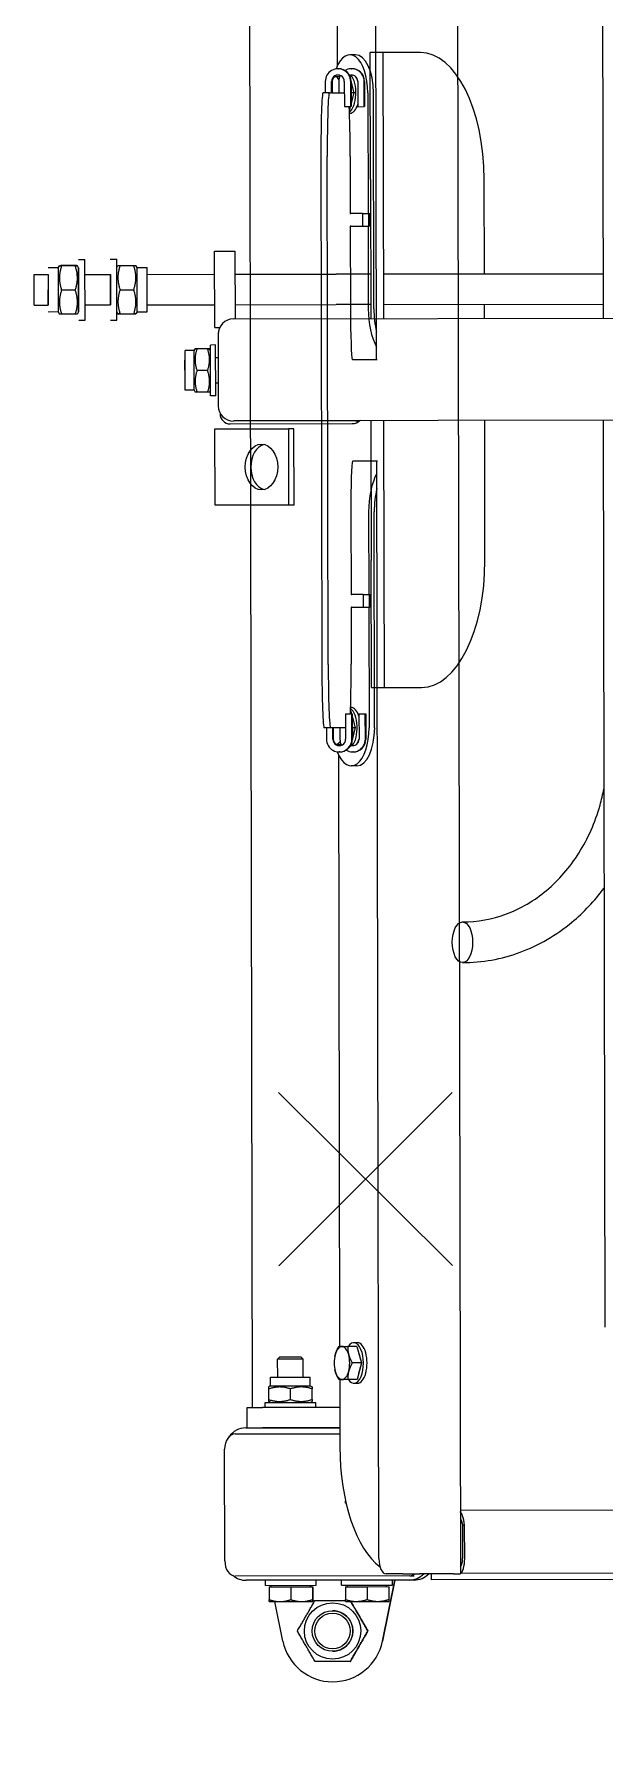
# Model space of a CAD drawing. Extents: x -3873 to 164127, y 7129 to 96529.
# Drawn here: x 85414 to 85638, y 47574 to 48243 of the extents above; entities that cross this region are included whole.
import ezdxf

# ---------------------------------------------------------------- set-up
doc = ezdxf.new("R2010")
doc.units = 0
doc.layers.get('0').update_dxf_attribs({"linetype": 'CONTINUOUS'})
doc.layers.add('LAYOUT Kromeka', color=1, linetype='CONTINUOUS', lineweight=5)

# ---------------------------------------------------------------- blocks, each defined once
blk = doc.blocks.new('drop-GS-double')
for p, q in [((-324.46, 480.83), (-312.46, 480.83)), ((-324.46, 480.83), (-324.46, 475.33)), ((-312.46, 480.83), (-312.46, 475.34)), ((-328.04, 464.64), (-328.04, 470.02)), ((-327.19, 471.33), (-328, 470.87)), ((-327.19, 471.33), (-327.2, 475.33)), ((-309.79, 471.34), (-327.19, 471.33)), ((-312.46, 475.34), (-324.46, 475.33)), ((-324.46, 475.33), (-318.41, 475.33)), ((-318.58, 464.65), (-318.58, 470.02)), ((-309.79, 471.34), (-309.8, 475.34)), ((-309.79, 471.34), (-308.99, 470.88)), ((-309.04, 464.65), (-309.04, 470.03)), ((-308.95, 464.65), (-308.95, 470.03)), ((-330.49, 463.33), (-330.49, 460.83)), ((-327.19, 463.33), (-327.99, 463.79)), ((-309.79, 463.34), (-327.19, 463.33)), ((-327.19, 463.33), (-309.79, 463.34)), ((-309.79, 463.34), (-308.99, 463.8)), ((-306.49, 463.34), (-306.49, 460.84)), ((-330.49, 460.83), (-306.49, 460.84)), ((-324.46, 460.83), (-324.46, 450.83)), ((-312.46, 460.84), (-312.46, 450.84)), ((-330.49, 450.83), (-330.49, 448.33)), ((-312.46, 450.84), (-324.46, 450.83)), ((-324.46, 450.83), (-312.46, 450.84)), ((-306.49, 450.84), (-306.49, 448.34)), ((-330.49, 448.33), (-306.49, 448.34)), ((-328, 447.02), (-327.99, 441.64)), ((-327.19, 448.33), (-327.99, 447.87)), ((-327.98, 447.02), (-327.98, 441.64)), ((-318.47, 447.02), (-318.47, 441.65)), ((-309.79, 448.34), (-308.99, 447.88)), ((-308.98, 447.03), (-308.98, 441.65)), ((-327.19, 440.33), (-327.99, 440.79)), ((-327.19, 440.33), (-309.79, 440.34)), ((-327.19, 440.33), (-327.18, 436.33)), ((-327.18, 436.33), (-309.78, 436.34)), ((-324.48, 436.33), (-324.46, 436.33)), ((-324.46, 436.33), (-324.46, 409.83)), ((-312.46, 436.34), (-312.46, 409.83)), ((-309.79, 440.34), (-308.99, 440.8)), ((-309.79, 440.34), (-309.78, 436.34)), ((-358.84, 412.66), (-358.84, 416.84)), ((-358.11, 418), (-358.81, 417.6)), ((-358.11, 421.5), (-342.51, 421.5)), ((-358.11, 418), (-358.11, 421.5)), ((-358.11, 418), (-342.51, 418)), ((-354.39, 421.56), (-354.45, 421.5)), ((-354.39, 421.56), (-346.23, 421.56)), ((-350.37, 412.66), (-350.37, 416.84)), ((-346.23, 421.56), (-346.17, 421.5)), ((-342.51, 418), (-342.51, 421.5)), ((-342.51, 418), (-341.81, 417.6)), ((-341.84, 412.66), (-341.84, 416.84)), ((-341.78, 412.66), (-341.78, 416.84)), ((-403.38, 407.48), (-403.38, 409.83)), ((-403.38, 409.83), (-373.38, 409.83)), ((-373.38, 409.83), (-373.38, 407.48)), ((-360.31, 411.5), (-340.31, 411.5)), ((-360.31, 409.5), (-360.31, 411.5)), ((-360.31, 409.5), (-340.31, 409.5)), ((-358.11, 411.5), (-358.81, 411.9)), ((-355.31, 408.5), (-355.31, 409.5)), ((-345.31, 408.5), (-345.31, 409.5)), ((-342.51, 411.5), (-341.81, 411.9)), ((-340.31, 409.5), (-340.31, 411.5)), ((-333.38, 409.83), (-303.38, 409.83)), ((-333.38, 409.83), (-333.38, 407.87)), ((-303.38, 409.83), (-303.38, 401.83)), ((-403.38, 380.95), (-403.38, 407.48)), ((-373.38, 407.48), (-373.38, 380.95)), ((-371.38, 403.83), (-371.38, 355.83)), ((-370.31, 354.5), (-370.31, 402.5)), ((-370.06, 402.45), (-370.06, 108.5)), ((-367.06, 407.83), (-367.38, 407.83)), ((-336.31, 408.5), (-364.31, 408.5)), ((-336.06, 408.5), (-336.31, 408.5)), ((-330.06, 402.5), (-330.06, 108.5)), ((-303.38, 401.83), (-330.06, 401.83)), ((-324.46, 401.83), (-324.46, 362.08)), ((-312.46, 401.83), (-312.46, 362.08)), ((-373.38, 380.95), (-403.38, 380.95)), ((-403.38, 378.8), (-403.38, 380.95)), ((-403.38, 378.8), (-373.38, 378.8)), ((-373.38, 378.8), (-373.38, 380.95)), ((-475.31, 348.5), (-425.31, 348.5)), ((-475.31, 348.5), (-475.31, 343.5)), ((-370.06, 348.5), (-425.31, 348.5)), ((-275.31, 348.5), (-330.06, 348.5)), ((-324.49, 348.5), (-324.47, 354.59)), ((-312.49, 348.5), (-312.47, 354.55)), ((-275.31, 348.5), (-225.31, 348.5)), ((-225.31, 343.5), (-225.31, 348.5)), ((-475.31, 343.5), (-475.31, 342.83)), ((-425.31, 343.5), (-475.31, 343.5)), ((-475.31, 342.83), (-475.31, 328.77)), ((-370.06, 343.5), (-425.31, 343.5)), ((-275.31, 343.5), (-330.06, 343.5)), ((-324.76, 257.16), (-324.5, 343.5)), ((-312.76, 257.16), (-312.5, 343.5)), ((-225.31, 343.5), (-275.31, 343.5)), ((-225.31, 342.83), (-225.31, 343.5)), ((-225.31, 328.77), (-225.31, 342.83)), ((-425.31, 303.77), (-370.06, 303.77)), ((-330.06, 303.77), (-324.62, 303.77)), ((-312.62, 303.77), (-275.31, 303.77)), ((-370.06, 257.16), (-727.31, 257.16)), ((330.19, 257.15), (-330.06, 257.16))]:
    blk.add_line(p, q)
for centre, radius, start, end in [((-367.38, 403.83), 4, 90, 180), ((-364.31, 402.5), 6, 90, 180), ((-336.31, 402.5), 6, 77.06945, 90), ((-336.06, 402.5), 6, 0, 90), ((-367.38, 355.83), 4, 180, 227.33399), ((-364.31, 354.5), 6, 180, 196.55948)]:
    blk.add_arc(centre, radius, start, end)
for centre, major_axis, ratio in [((-388.38, 391.56), (9, 0), 0.707107), ((-575.66, 312.89), (-8, 0.02), 0.499996)]:
    blk.add_ellipse(centre, major_axis=major_axis, ratio=ratio)
for centre, major_axis, ratio, start_param, end_param in [((-388.38, 389.41), (9, 0), 0.707107, 0.170153, 2.971439), ((-425.31, 328.77), (-50, 0), 0.5, 0, 1.570796), ((-275.31, 328.77), (50, 0), 0.5, 4.712389, 6.283185)]:
    blk.add_ellipse(centre, major_axis=major_axis, ratio=ratio, start_param=start_param, end_param=end_param)
for points, weights in [([(-328.04, 470.02), (-328.01, 470.86), (-328, 470.87)], [1, 1.07620854419, 1.07733341681]), ([(-318.58, 470.02), (-323.31, 471.61), (-328.04, 470.02)], [1, 1.15470053838, 1]), ([(-309.04, 470.03), (-313.81, 471.61), (-318.58, 470.02)], [1, 1.15470053838, 1]), ([(-308.95, 470.03), (-309, 471.61), (-309.04, 470.03)], [1, 1.15470053838, 1]), ([(-328.04, 464.64), (-323.31, 463.06), (-318.58, 464.65)], [1, 1.15470053838, 1]), ([(-327.99, 463.79), (-328.01, 463.81), (-328.04, 464.64)], [1.07733339198, 1.07620770336, 1]), ([(-318.58, 464.65), (-313.81, 463.06), (-309.04, 464.65)], [1, 1.15470053838, 1]), ([(-309.04, 464.65), (-308.99, 463.06), (-308.95, 464.65)], [1, 1.15470053838, 1]), ([(-327.98, 447.02), (-327.99, 448.6), (-328, 447.02)], [1, 1.15470053838, 1]), ([(-318.47, 447.02), (-323.22, 448.61), (-327.98, 447.02)], [1, 1.15470053838, 1]), ([(-308.98, 447.03), (-313.72, 448.61), (-318.47, 447.02)], [1, 1.15470053838, 1]), ([(-308.99, 447.88), (-308.98, 447.87), (-308.98, 447.03)], [1.07734957596, 1.07711870557, 1]), ([(-327.99, 441.64), (-327.99, 440.06), (-327.98, 441.64)], [1, 1.15470053838, 1]), ([(-327.98, 441.64), (-323.22, 440.06), (-318.47, 441.65)], [1, 1.15470053838, 1]), ([(-318.47, 441.65), (-313.72, 440.06), (-308.98, 441.65)], [1, 1.15470053838, 1]), ([(-308.98, 441.65), (-308.98, 440.8), (-308.99, 440.8)], [1, 1.07711786475, 1.07734957091]), ([(-358.84, 416.84), (-358.82, 417.59), (-358.81, 417.6)], [1, 1.076533138, 1.07734163698]), ([(-350.37, 416.84), (-354.6, 418.25), (-358.84, 416.84)], [1, 1.15470053838, 1]), ([(-341.84, 416.84), (-346.1, 418.25), (-350.37, 416.84)], [1, 1.15470053838, 1]), ([(-341.78, 416.84), (-341.81, 418.25), (-341.84, 416.84)], [1, 1.15470053838, 1]), ([(-358.84, 412.66), (-354.6, 411.25), (-350.37, 412.66)], [1, 1.15470053838, 1]), ([(-358.81, 411.9), (-358.82, 411.91), (-358.84, 412.66)], [1.07734163698, 1.076533138, 1]), ([(-350.37, 412.66), (-346.1, 411.25), (-341.84, 412.66)], [1, 1.15470053838, 1]), ([(-341.84, 412.66), (-341.81, 411.25), (-341.78, 412.66)], [1, 1.15470053838, 1])]:
    blk.add_rational_spline(points, weights, degree=2)
for points, knots in [([(-324.47, 354.59), (-324.47, 355.04), (-324.47, 355.51), (-324.47, 356.46), (-324.46, 356.95), (-324.46, 357.95), (-324.46, 358.45), (-324.46, 359.47), (-324.46, 359.99), (-324.46, 361.03), (-324.46, 361.55), (-324.46, 362.08)], [5.2359878, 5.2359878, 5.2359878, 5.2359878, 5.3407075, 5.3407075, 5.4454273, 5.4454273, 5.550147, 5.550147, 5.6548668, 5.6548668, 5.7595865, 5.7595865, 5.7595865, 5.7595865]), ([(-312.47, 354.55), (-312.47, 355.01), (-312.47, 355.48), (-312.47, 356.44), (-312.46, 356.93), (-312.46, 357.93), (-312.46, 358.44), (-312.46, 359.46), (-312.46, 359.98), (-312.46, 361.03), (-312.46, 361.55), (-312.46, 362.08)], [5.2359878, 5.2359878, 5.2359878, 5.2359878, 5.3407075, 5.3407075, 5.4454273, 5.4454273, 5.550147, 5.550147, 5.6548668, 5.6548668, 5.7595865, 5.7595865, 5.7595865, 5.7595865]), ([(-583.66, 312.9), (-583.68, 305.23), (-582.31, 297.55), (-576.93, 282.93), (-572.91, 276), (-563.92, 265.14), (-559.43, 260.88), (-554.45, 257.16)], [4.712389, 4.712389, 4.712389, 4.712389, 5.0229078, 5.0229078, 5.3361083, 5.3361083, 5.5733079, 5.5733079, 5.5733079, 5.5733079]), ([(-567.66, 312.87), (-567.67, 307.03), (-566.62, 301.19), (-562.46, 290), (-559.33, 284.65), (-551.24, 274.96), (-546.27, 270.62), (-534.92, 263.45), (-528.55, 260.61), (-519.67, 258.09), (-517.5, 257.58), (-515.31, 257.16)], [4.712389, 4.712389, 4.712389, 4.712389, 5.026548, 5.026548, 5.340708, 5.340708, 5.654867, 5.654867, 5.969026, 5.969026, 6.068114, 6.068114, 6.068114, 6.068114])]:
    blk.add_open_spline(points, degree=3, knots=knots)
blk = doc.blocks.new('g-cl-drop-gs-double')
for p, q in [((1930.66, 1834.19), (1998.87, 1765.99)), ((1930.66, 1765.99), (1998.87, 1834.19))]:
    blk.add_line(p, q)
blk.add_blockref('drop-GS-double', (2633.59, 1448.89))
blk = doc.blocks.new('SD-30-2')
for p, q in [((-831.82, 1383.48), (-787.83, 1383.48)), ((-839.5, 1311.03), (-839.5, 1375.15)), ((-837.82, 1310.76), (-837.82, 1379.25)), ((-781.83, 1379.25), (-781.83, 1338.18)), ((-779.51, 1375.15), (-779.51, 1338.18)), ((-779.5, 1374.59), (-771.5, 1374.59)), ((-779.5, 1374.59), (-779.5, 1368.59)), ((-771.5, 1374.59), (-771.5, 1368.59)), ((-841.5, 1367.56), (-841.5, 1347.56)), ((-841.5, 1367.56), (-839.5, 1367.56)), ((-779.5, 1338.18), (-779.5, 1368.59)), ((763.5, 1372.55), (-771.5, 1372.55)), ((-771.5, 1338.18), (-771.5, 1368.59)), ((-771.5, 1367.56), (-769.5, 1367.56)), ((-769.5, 1367.56), (-769.5, 1347.56)), ((-863.51, 1360.71), (-847.9, 1363.89)), ((-847.9, 1366.06), (-847.9, 1361.81)), ((-847.9, 1361.81), (-847.9, 1353.31)), ((-842.1, 1366.06), (-847.14, 1366.06)), ((-842.1, 1366.06), (-842.1, 1357.56)), ((-842.1, 1365.26), (-841.5, 1365.26)), ((-779.51, 1362.56), (-779.5, 1362.56)), ((-769.5, 1365.36), (-769.1, 1366.06)), ((-769.1, 1366.06), (-768.34, 1366.06)), ((-768.34, 1366.06), (-764.16, 1366.06)), ((-764.16, 1366.06), (-763.4, 1366.06)), ((-763, 1365.36), (-763.4, 1366.06)), ((-763, 1365.36), (-763, 1349.76)), ((-763, 1365.36), (-759.5, 1365.36)), ((-759.5, 1365.36), (-759.5, 1349.76)), ((-759.5, 1362.56), (-752.42, 1362.56)), ((-752.42, 1352.56), (-752.42, 1362.56)), ((-751.5, 1361.64), (-752.42, 1362.56)), ((-751.5, 1361.64), (-751.5, 1353.48)), ((-847.9, 1353.31), (-847.9, 1349.06)), ((-842.1, 1357.56), (-847.14, 1357.56)), ((-842.1, 1357.56), (-842.1, 1349.06)), ((-768.34, 1357.56), (-764.16, 1357.56)), ((-751.5, 1353.48), (-752.42, 1352.56)), ((-847.9, 1349.06), (-847.9, 1348.89)), ((-842.1, 1349.06), (-847.14, 1349.06)), ((-842.1, 1348.89), (-847.14, 1348.89)), ((-842.1, 1349.86), (-841.5, 1349.86)), ((-842.1, 1349.69), (-841.5, 1349.69)), ((-842.1, 1349.06), (-842.1, 1348.89)), ((-841.5, 1347.56), (-839.5, 1347.56)), ((-779.51, 1352.56), (-779.5, 1352.56)), ((-779.51, 1352.39), (-779.5, 1352.39)), ((-771.5, 1347.56), (-769.5, 1347.56)), ((-769.5, 1349.76), (-769.1, 1349.06)), ((-768.34, 1349.06), (-769.1, 1349.06)), ((-768.34, 1349.06), (-764.16, 1349.06)), ((-763.4, 1349.06), (-764.16, 1349.06)), ((-763, 1349.76), (-763.4, 1349.06)), ((-763, 1349.76), (-759.5, 1349.76)), ((-759.5, 1352.56), (-752.42, 1352.56)), ((-879.51, 1341.1), (-879.51, 1341.11)), ((-867.51, 1341.15), (-867.51, 1341.18)), ((-851.51, 1341.15), (-851.51, 1341.18)), ((-779.51, 1341.1), (-779.51, 1341.11)), ((-756.59, 1340.05), (-756.6, 1340.05)), ((-751.41, 1340.05), (-751.4, 1340.05)), ((-503.94, 1342.88), (-508.44, 1342.88)), ((-508.44, 1340.38), (-503.94, 1340.38)), ((-503.94, 1340.21), (-508.44, 1340.21)), ((-503.94, 1341.28), (-503.94, 1343.78)), ((-503.94, 1340.38), (-503.94, 1341.28)), ((-503.94, 1335.39), (-503.94, 1340.21)), ((-278.94, 1344.66), (-478.94, 1344.66)), ((-478.94, 1342.16), (-278.94, 1342.16)), ((-253.94, 1341.28), (-253.94, 1343.78)), ((-249.44, 1342.88), (-253.94, 1342.88)), ((-253.94, 1341.28), (-253.94, 1340.38)), ((-253.94, 1340.38), (-249.44, 1340.38)), ((-253.94, 1340.21), (-253.94, 1335.39)), ((-249.44, 1340.21), (-253.94, 1340.21)), ((-871.51, 1334.22), (-871.51, 1334.2)), ((-847.9, 1336.06), (-847.9, 1331.81)), ((-842.1, 1336.06), (-847.14, 1336.06)), ((-842.1, 1336.06), (-842.1, 1327.56)), ((-842.1, 1335.26), (-841.5, 1335.26)), ((-841.5, 1337.56), (-841.5, 1317.56)), ((-841.5, 1337.56), (-839.5, 1337.56)), ((-809.15, 1335.78), (-809.15, 1335.97)), ((-809.15, 1335.97), (-808.27, 1335.97)), ((-760.5, 1338.18), (-787.06, 1338.18)), ((-760.5, 1331.35), (-760.5, 1334.99)), ((-754, 1329.59), (-754, 1333.23)), ((-514.5, 1338.18), (-747.5, 1338.18)), ((-747.5, 1331.35), (-747.5, 1334.99)), ((-518.94, 1330.97), (-518.94, 1333.18)), ((-513.44, 1337.71), (-513.44, 1337.89)), ((-510.47, 1333.07), (-510.47, 1333.14)), ((-503.94, 1337.6), (-508.44, 1337.6)), ((-498.48, 1335.39), (-508.44, 1335.39)), ((-508.44, 1332.89), (-498.48, 1332.89)), ((-498.48, 1332.71), (-508.44, 1332.71)), ((-503.94, 1331.6), (-508.04, 1332.71)), ((-503.94, 1331.6), (-503.94, 1332.71)), ((-499.85, 1332.71), (-503.94, 1331.6)), ((-498.48, 1335.39), (-498.48, 1332.89)), ((-497.44, 1333.36), (-498.48, 1333.08)), ((-498.48, 1332.89), (-498.48, 1332.71)), ((-497.47, 1333.07), (-497.47, 1333.36)), ((-497.44, 1333.36), (-497.44, 1333.43)), ((-495.94, 1333.38), (-495.94, 1333.18)), ((-456.44, 1333.14), (-478.94, 1333.14)), ((-456.44, 1332.98), (-456.44, 1333.14)), ((-456.44, 1332.98), (-456.44, 1328.34)), ((-418.94, 1333.14), (-451.44, 1333.14)), ((-451.44, 1333.14), (-451.44, 1332.98)), ((-451.44, 1328.34), (-451.44, 1332.98)), ((-306.44, 1333.14), (-338.94, 1333.14)), ((-306.44, 1332.98), (-306.44, 1333.14)), ((-306.44, 1332.98), (-306.44, 1328.34)), ((-278.94, 1333.14), (-301.44, 1333.14)), ((-301.44, 1333.14), (-301.44, 1332.98)), ((-301.44, 1328.34), (-301.44, 1332.98)), ((-261.94, 1333.38), (-261.94, 1333.18)), ((-260.44, 1333.36), (-260.44, 1333.43)), ((-259.33, 1333.06), (-260.44, 1333.36)), ((-260.44, 1333.07), (-260.44, 1333.36)), ((-249.44, 1335.39), (-259.33, 1335.39)), ((-259.33, 1335.39), (-259.33, 1332.89)), ((-259.33, 1332.89), (-249.44, 1332.89)), ((-259.33, 1332.71), (-259.33, 1332.89)), ((-249.44, 1332.71), (-259.33, 1332.71)), ((-253.94, 1331.6), (-258.04, 1332.71)), ((-249.44, 1337.6), (-253.94, 1337.6)), ((-253.94, 1331.6), (-253.94, 1332.71)), ((-249.85, 1332.71), (-253.94, 1331.6)), ((-247.44, 1333.07), (-247.44, 1333.13)), ((-244.44, 1337.89), (-244.44, 1337.71)), ((-10.5, 1338.18), (-243.39, 1338.18)), ((-238.94, 1330.97), (-238.94, 1333.18)), ((-859.51, 1327.29), (-859.51, 1327.28)), ((-847.9, 1331.81), (-847.9, 1323.31)), ((-842.1, 1327.56), (-847.14, 1327.56)), ((-842.1, 1327.56), (-842.1, 1319.06)), ((-762, 1332.58), (-762, 1331.16)), ((-754, 1329.59), (-760.5, 1331.35)), ((-747.5, 1331.35), (-754, 1329.59)), ((-746, 1332.58), (-746, 1331.16)), ((-513.44, 1332.42), (-513.44, 1332.6)), ((-498.47, 1330.1), (-508.44, 1330.1)), ((-508.44, 1327.6), (-498.47, 1327.6)), ((-498.47, 1327.43), (-508.44, 1327.43)), ((-503.97, 1331.31), (-503.97, 1331.61)), ((-456.44, 1326.14), (-503.94, 1326.14)), ((-498.47, 1330.1), (-498.47, 1327.6)), ((-498.47, 1327.6), (-498.47, 1327.43)), ((-451.44, 1328.34), (-456.44, 1328.34)), ((-456.44, 1328.34), (-456.44, 1325.84)), ((-451.44, 1328.34), (-451.44, 1325.84)), ((-418.94, 1326.14), (-451.44, 1326.14)), ((-398.94, 1322.63), (-398.94, 1332.21)), ((-358.94, 1332.21), (-358.94, 1322.63)), ((-306.44, 1326.14), (-338.94, 1326.14)), ((-301.44, 1328.34), (-306.44, 1328.34)), ((-306.44, 1328.34), (-306.44, 1325.84)), ((-301.44, 1328.34), (-301.44, 1325.84)), ((-253.94, 1326.14), (-301.44, 1326.14)), ((-249.44, 1330.1), (-259.39, 1330.1)), ((-259.39, 1330.1), (-259.39, 1327.6)), ((-259.39, 1327.6), (-249.44, 1327.6)), ((-259.39, 1327.43), (-259.39, 1327.6)), ((-249.44, 1327.43), (-259.39, 1327.43)), ((-253.94, 1331.31), (-253.94, 1331.6)), ((-244.44, 1332.6), (-244.44, 1332.42)), ((-839.5, 1316.61), (-863.51, 1321.51)), ((-863.51, 1321.5), (-839.5, 1316.6)), ((-847.9, 1323.31), (-847.9, 1319.06)), ((-842.1, 1319.86), (-841.5, 1319.86)), ((-837.06, 1313.53), (-837.06, 1320.09)), ((-831.06, 1322.9), (-398.94, 1322.9)), ((-503.94, 1323.94), (-418.94, 1323.94)), ((-456.44, 1325.49), (-456.44, 1325.84)), ((-456.44, 1325.84), (-451.44, 1325.84)), ((-456.44, 1325.49), (-456.44, 1325.49)), ((-451.44, 1325.49), (-456.44, 1325.49)), ((-451.44, 1325.84), (-451.44, 1325.49)), ((-451.44, 1325.49), (-451.44, 1325.49)), ((-358.94, 1322.9), (351.1, 1322.9)), ((-338.94, 1323.94), (-253.94, 1323.94)), ((-306.44, 1325.49), (-306.44, 1325.84)), ((-306.44, 1325.84), (-301.44, 1325.84)), ((-306.44, 1325.49), (-306.44, 1325.49)), ((-301.44, 1325.49), (-306.44, 1325.49)), ((-301.44, 1325.84), (-301.44, 1325.49)), ((-301.44, 1325.49), (-301.44, 1325.49)), ((-842.1, 1319.06), (-847.14, 1319.06)), ((-841.5, 1317.56), (-839.5, 1317.56)), ((-837.06, 1313.53), (-837.06, 1306.78)), ((-839.5, 1309.07), (-839.5, 1311.03)), ((-837.82, 1310.76), (-837.82, 1308.99)), ((-837.06, 1293.52), (-837.06, 1306.78)), ((-839.5, 522.36), (-839.5, 1302.36)), ((-837.06, 1293.52), (-837.06, 1290.86)), ((828.94, 1290.86), (-837.06, 1290.86)), ((-837, 342.48), (-837, 1290.86)), ((-817.9, 1289.99), (-831.1, 1289.99)), ((-831.1, 1289.17), (-817.9, 1289.17)), ((-817.9, 1289.99), (-817.9, 1289.17)), ((-812, 1290.86), (-812, 342.48))]:
    blk.add_line(p, q)
for centre, major_axis, ratio, start_param, end_param in [((-831.5, 1375.15), (8, 0), 0.99842, 2.447063, 3.141593), ((-831.82, 1379.25), (-6, 0), 0.705989, 4.712389, 6.283185), ((-787.83, 1379.25), (6, 0), 0.705989, 0, 1.570796), ((-787.51, 1375.15), (8, 0), 0.99842, 0, 0.962218), ((-859.51, 1341.11), (-20, 0), 0.999999, 4.913747, 7.652624), ((-859.51, 1341.1), (-20, 0), 0.999999, 0, 1.369438), ((-859.51, 1341.15), (-8, 0.02), 0.999999, 0, 3.147228), ((-809.51, 1341.11), (30, 0), 0.999999, 6.262263, 6.304108), ((-809.51, 1341.1), (30, 0), 0.999999, 6.262263, 6.283185), ((-754, 1337.26), (-6.5, 0), 0.468077, 5.235988, 6.283185), ((-754, 1337.26), (-6.5, 0), 0.468077, 4.18879, 5.235988), ((-754, 1337.26), (6.5, 0), 0.468077, 0, 1.047198), ((-508.44, 1337.89), (-5, 0), 0.999379, 4.712389, 7.853982), ((-508.44, 1337.89), (-2.5, 0), 0.999379, 4.712389, 7.853982), ((-508.44, 1337.71), (-2.5, 0), 0.999379, 4.712389, 6.247908), ((-478.94, 1343.78), (-25, 0), 0.035248, 4.712389, 6.283185), ((-478.94, 1341.28), (-25, 0), 0.035248, 4.712389, 6.283185), ((-278.94, 1343.78), (25, 0), 0.035248, 0, 1.570796), ((-278.94, 1341.28), (25, 0), 0.035248, 0, 1.570796), ((-249.44, 1337.89), (5, 0), 0.999379, 4.712389, 7.853982), ((-249.44, 1337.89), (2.5, 0), 0.999379, 4.712389, 7.853982), ((-249.44, 1337.71), (2.5, 0), 0.999379, 0.035278, 1.570796), ((-787.06, 1314.78), (-50, 0), 0.468077, 4.712389, 5.949135), ((-754, 1332.58), (-8, 0), 0.468077, 5.660817, 10.047146), ((-754, 1337.26), (-6.5, 0), 0.468077, 0, 1.047198), ((-754, 1337.26), (6.5, 0), 0.468077, 4.18879, 5.235988), ((-754, 1337.26), (6.5, 0), 0.468077, 5.235988, 6.283185), ((-503.94, 1333.18), (-15, 0), 0.469163, 5.393179, 7.853982), ((-508.44, 1332.6), (-5, 0), 0.999379, 5.74635, 7.853982), ((-508.44, 1337.71), (-5, 0), 0.999379, 0, 1.570796), ((-508.44, 1332.6), (-2.5, 0), 0.999379, 5.989394, 7.853982), ((-508.44, 1332.42), (-2.5, 0), 0.999379, 5.926366, 6.247908), ((-503.94, 1334.59), (8, 0), 0.469163, 3.652796, 5.957005), ((-508.44, 1332.6), (5, 0), 0.999379, 1.570796, 2.058396), ((-503.97, 1337.26), (-6.5, 0), 0.468077, 6.18841, 6.283185), ((-503.97, 1337.26), (-6.5, 0), 0.468077, 0, 0.030586), ((-503.94, 1339.28), (-6.5, 0), 0.469163, 0.021256, 0.61061), ((-503.94, 1333.18), (8, 0), 0.469163, 5.319898, 6.283185), ((-478.94, 1334.02), (-25, 0), 0.035248, 0.674008, 1.570796), ((-418.94, 1332.44), (20, 0), 0.035248, 0.073267, 1.570796), ((-338.94, 1332.44), (-20, 0), 0.035248, 4.712389, 6.209918), ((-278.94, 1334.02), (-25, 0), 0.035248, 1.570796, 2.472684), ((-253.94, 1333.18), (-8, 0), 0.469163, 0, 0.963288), ((-253.94, 1334.59), (-8, 0), 0.469163, 0.326181, 2.630389), ((-253.94, 1333.18), (15, 0), 0.469163, 4.712389, 7.173191), ((-249.44, 1337.71), (5, 0), 0.999379, 4.712389, 6.283185), ((-249.44, 1332.6), (5, 0), 0.999379, 1.083197, 1.570796), ((-249.44, 1332.6), (5, 0), 0.999379, 4.712389, 6.82002), ((-249.44, 1332.6), (2.5, 0), 0.999379, 4.712389, 6.576977), ((-253.94, 1339.28), (6.5, 0), 0.469163, 5.672576, 6.26193), ((-249.44, 1332.42), (2.5, 0), 0.999379, 0.035278, 0.356819), ((-754, 1331.16), (-8, 0), 0.468077, 0, 3.141593), ((-754, 1332.58), (-5.7, 0), 0.468077, 0.79441, 1.299985), ((-754, 1332.58), (-5.7, 0), 0.468077, 1.841608, 2.347182), ((-503.94, 1330.97), (-15, 0), 0.469163, 0, 1.570796), ((-508.44, 1332.42), (-5, 0), 0.999379, 0, 1.570796), ((-503.94, 1333.18), (8, 0), 0.469163, 3.80384, 4.104429), ((-418.94, 1316.76), (-20, 0), 0.469163, 3.854284, 4.712389), ((-418.94, 1332.21), (20, 0), 0.292706, 0, 0.029354), ((-338.94, 1332.21), (-20, 0), 0.292706, 6.253831, 6.283185), ((-338.94, 1316.76), (-20, 0), 0.469163, 4.712389, 5.570494), ((-253.94, 1330.97), (15, 0), 0.469163, 4.712389, 6.283185), ((-249.44, 1332.42), (5, 0), 0.999379, 4.712389, 6.283185), ((-253.94, 1333.18), (8, 0), 0.469163, 5.320349, 5.620938), ((-831.06, 1320.09), (-6, 0), 0.468077, 4.712389, 6.283185), ((-418.94, 1314.55), (20, 0), 0.469163, 1.09551, 1.570796), ((-338.94, 1314.55), (20, 0), 0.469163, 1.570796, 2.046083), ((-831.5, 1311.03), (-8, 0), 0.99842, 0, 0.802551), ((-831.5, 1309.07), (-8, 0), 0.999999, 0, 0.802551), ((-831.82, 1310.76), (-6, 0), 0.705989, 0, 0.509085), ((-831.5, 1302.36), (-8, 0), 0.001579, 5.480637, 6.283189), ((-831.1, 1291.12), (-5.9, 0), 0.331116, 0.132887, 1.570796), ((-831.1, 1291.12), (-3.4, 0), 0.331116, 0.231996, 1.570796)]:
    blk.add_ellipse(centre, major_axis=major_axis, ratio=ratio, start_param=start_param, end_param=end_param)
for centre, major_axis in [((-859.51, 1341.15), (-11.1, 0)), ((-859.51, 1341.18), (-8, 0)), ((-859.51, 1341.18), (7, 0))]:
    blk.add_ellipse(centre, major_axis=major_axis, ratio=0.999999)
for points, weights in [([(-847.9, 1366.06), (-847.9, 1366.06), (-847.14, 1366.06)], [1, 1.0379548493, 1]), ([(-847.14, 1366.06), (-847.9, 1363.78), (-847.9, 1361.81)], [1, 1.0379548493, 1]), ([(-847.9, 1361.81), (-847.9, 1359.84), (-847.14, 1357.56)], [1, 1.0379548493, 1]), ([(-768.34, 1366.06), (-769.75, 1361.81), (-768.34, 1357.56)], [1, 1.15470053838, 1]), ([(-764.16, 1357.56), (-762.75, 1361.81), (-764.16, 1366.06)], [1, 1.15470053838, 1]), ([(-871.51, 1348.08), (-865.51, 1351.54), (-859.51, 1355)], [1, 1.15470053838, 1]), ([(-859.51, 1355), (-853.51, 1351.54), (-847.51, 1348.08)], [1, 1.15470053838, 1]), ([(-847.14, 1357.56), (-847.9, 1355.28), (-847.9, 1353.31)], [1, 1.0379548493, 1]), ([(-847.9, 1353.31), (-847.9, 1351.34), (-847.14, 1349.06)], [1, 1.0379548493, 1]), ([(-768.34, 1357.56), (-769.75, 1353.31), (-768.34, 1349.06)], [1, 1.15470053838, 1]), ([(-764.16, 1349.06), (-762.75, 1353.31), (-764.16, 1357.56)], [1, 1.15470053838, 1]), ([(-871.51, 1334.22), (-871.51, 1341.15), (-871.51, 1348.08)], [1, 1.15470053838, 1]), ([(-847.14, 1349.06), (-847.9, 1349.06), (-847.9, 1349.06)], [1, 1.0379548493, 1]), ([(-847.14, 1348.89), (-847.9, 1348.89), (-847.9, 1348.89)], [1, 1.0379548493, 1]), ([(-847.51, 1348.08), (-847.51, 1341.89), (-847.51, 1336.06)], [1, 1.13599829198, 1.03288254318]), ([(-847.2, 1349.06), (-847.17, 1348.98), (-847.14, 1348.89)], [1.00270287067, 1.00140332092, 1]), ([(-760.5, 1338.5), (-758.76, 1339.49), (-757.25, 1339.89)], [1, 1.0379548493, 1]), ([(-757.25, 1339.89), (-756.93, 1339.98), (-756.6, 1340.05)], [1, 1.00787661605, 1.01248402769]), ([(-751.4, 1340.05), (-751.07, 1339.98), (-750.75, 1339.89)], [1.01248402769, 1.00787661605, 1]), ([(-750.75, 1339.89), (-749.24, 1339.49), (-747.5, 1338.5)], [1, 1.0379548493, 1]), ([(-859.51, 1327.29), (-865.51, 1330.76), (-871.51, 1334.22)], [1, 1.15470053838, 1]), ([(-871.51, 1334.2), (-865.51, 1330.74), (-859.51, 1327.28)], [1, 1.15470053838, 1]), ([(-847.9, 1333.99), (-853.66, 1330.67), (-859.51, 1327.29)], [1.00864160901, 1.15025180114, 1]), ([(-859.51, 1327.28), (-853.66, 1330.65), (-847.9, 1333.98)], [1, 1.15025180114, 1.00864160901]), ([(-847.9, 1336.06), (-847.9, 1336.06), (-847.14, 1336.06)], [1, 1.0379548493, 1]), ([(-847.14, 1336.06), (-847.9, 1333.79), (-847.9, 1331.81)], [1, 1.0379548493, 1]), ([(-760.5, 1337.26), (-760.5, 1338.07), (-760.5, 1338.5)], [1, 1.0379548493, 1]), ([(-760.5, 1334.99), (-760.5, 1336.44), (-760.5, 1337.26)], [1, 1.0379548493, 1]), ([(-757.25, 1334.62), (-758.76, 1335.03), (-760.5, 1334.99)], [1, 1.0379548493, 1]), ([(-754, 1333.23), (-755.74, 1334.22), (-757.25, 1334.62)], [1, 1.0379548493, 1]), ([(-750.75, 1334.62), (-752.26, 1334.22), (-754, 1333.23)], [1, 1.0379548493, 1]), ([(-747.5, 1334.99), (-749.24, 1335.03), (-750.75, 1334.62)], [1, 1.0379548493, 1]), ([(-747.5, 1338.5), (-747.5, 1338.07), (-747.5, 1337.26)], [1, 1.0379548493, 1]), ([(-747.5, 1337.26), (-747.5, 1336.44), (-747.5, 1334.99)], [1, 1.0379548493, 1]), ([(-510.47, 1338.5), (-510.46, 1338.51), (-510.44, 1338.52)], [1, 1.00030666569, 1.00060837581]), ([(-510.47, 1337.26), (-510.47, 1338.07), (-510.47, 1338.5)], [1, 1.0379548493, 1]), ([(-510.47, 1337.17), (-510.47, 1337.21), (-510.47, 1337.26)], [1.00394300457, 1.00208616732, 1]), ([(-510.44, 1337.18), (-510.44, 1338.45), (-510.44, 1339.21)], [1.00424273721, 1.0343965497, 1.00284206933]), ([(-247.44, 1339.21), (-247.44, 1338.45), (-247.44, 1337.18)], [1.00284206934, 1.0343965497, 1.00424273721]), ([(-847.9, 1331.81), (-847.9, 1329.84), (-847.14, 1327.56)], [1, 1.0379548493, 1]), ([(-847.14, 1327.56), (-847.9, 1325.29), (-847.9, 1323.31)], [1, 1.0379548493, 1]), ([(-847.9, 1323.31), (-847.9, 1321.34), (-847.14, 1319.06)], [1, 1.0379548493, 1]), ([(-847.14, 1319.06), (-847.9, 1319.06), (-847.9, 1319.06)], [1, 1.0379548493, 1])]:
    blk.add_rational_spline(points, weights, degree=2)
for points, knots in [([(-399, 1332.49), (-398.99, 1332.49), (-398.98, 1332.47), (-398.96, 1332.44), (-398.96, 1332.41), (-398.95, 1332.38)], [0, 0, 0, 0, 0.03285149, 0.03285149, 0.06565342, 0.06565342, 0.06565342, 0.06565342]), ([(-358.94, 1332.38), (-358.93, 1332.41), (-358.92, 1332.44), (-358.91, 1332.47), (-358.9, 1332.49), (-358.89, 1332.49)], [0, 0, 0, 0, 0.03279591, 0.03279591, 0.06564137, 0.06564137, 0.06564137, 0.06564137]), ([(-815.3, 1290.86), (-815.36, 1290.82), (-815.43, 1290.78), (-815.81, 1290.57), (-816.19, 1290.41), (-817.02, 1290.16), (-817.46, 1290.06), (-817.9, 1289.99)], [-0.3013278, -0.3013278, -0.3013278, -0.3013278, -0.2715958, -0.2715958, -0.1351059, -0.1351059, 0, 0, 0, 0]), ([(-817.9, 1289.17), (-816.58, 1289.29), (-815.26, 1289.56), (-814.22, 1289.95), (-813.54, 1290.21), (-812.98, 1290.52), (-812.6, 1290.86)], [0, 0, 0, 0, 0.673198, 0.673198, 0.673198, 1.117195, 1.117195, 1.117195, 1.117195])]:
    blk.add_open_spline(points, degree=3, knots=knots)
blk = doc.blocks.new('g-dropbin-2')
blk.add_blockref('SD-30-2', (2143.68, 2213.8))
blk = doc.blocks.new('SD-15-product-sensor')
for p, q in [((181.91, 158.28), (181.91, 140.28)), ((181.94, 140.28), (181.94, 158.28)), ((189.94, 140.28), (189.94, 158.28)), ((190.95, 158.98), (190.95, 159.16)), ((223.91, 157.99), (223.91, 140.28)), ((223.95, 159.16), (223.95, 159.16)), ((231.91, 158.28), (231.91, 140.28)), ((202.57, 140.28), (202.78, 142.83)), ((202.78, 142.83), (205.77, 142.58)), ((205.58, 140.28), (205.77, 142.58)), ((205.77, 142.56), (205.58, 140.28)), ((205.77, 142.58), (205.77, 142.56)), ((171.91, 140.28), (181.91, 140.28)), ((171.91, 140.28), (171.91, 136.28)), ((181.91, 136.28), (171.91, 136.28)), ((171.91, 136.28), (171.91, 132.28)), ((177.94, 136.28), (177.94, 134.68)), ((193.94, 134.68), (177.94, 134.68)), ((180.14, 134.68), (179.44, 134.28)), ((179.44, 133.7), (179.44, 134.28)), ((231.91, 140.28), (181.91, 140.28)), ((181.91, 136.28), (231.91, 136.28)), ((191.74, 134.68), (192.44, 134.28)), ((192.44, 134.28), (192.44, 133.7)), ((193.94, 136.28), (193.94, 134.68)), ((219.91, 136.28), (219.91, 134.68)), ((235.91, 134.68), (219.91, 134.68)), ((222.11, 134.68), (221.41, 134.28)), ((221.41, 133.7), (221.41, 134.28)), ((231.91, 140.28), (241.91, 140.28)), ((241.91, 136.28), (231.91, 136.28)), ((233.71, 134.68), (234.41, 134.28)), ((234.41, 134.28), (234.41, 133.7)), ((235.91, 136.28), (235.91, 134.68)), ((241.91, 140.28), (241.91, 136.28)), ((241.91, 132.28), (241.91, 136.28)), ((171.91, 104.2), (171.91, 132.28)), ((179.44, 133.7), (179.44, 130.17)), ((179.44, 129.58), (179.44, 130.17)), ((180.14, 129.18), (179.44, 129.58)), ((191.74, 129.18), (180.14, 129.18)), ((180.14, 129.18), (180.14, 126.68)), ((185.94, 133.7), (185.94, 130.17)), ((191.74, 129.18), (192.44, 129.58)), ((191.74, 129.18), (191.74, 126.68)), ((192.44, 133.7), (192.44, 130.17)), ((192.44, 130.17), (192.44, 129.58)), ((221.41, 133.7), (221.41, 130.17)), ((221.41, 129.58), (221.41, 130.17)), ((222.11, 129.18), (221.41, 129.58)), ((233.71, 129.18), (222.11, 129.18)), ((222.11, 129.18), (222.11, 126.68)), ((227.91, 133.7), (227.91, 130.17)), ((233.71, 129.18), (234.41, 129.58)), ((233.71, 129.18), (233.71, 126.68)), ((234.41, 133.7), (234.41, 130.17)), ((234.41, 130.17), (234.41, 129.58)), ((241.91, 132.28), (241.91, 104.2)), ((191.74, 126.68), (180.14, 126.68)), ((181.94, 118.28), (181.94, 126.68)), ((189.94, 118.28), (189.94, 126.68)), ((233.71, 126.68), (222.11, 126.68)), ((223.91, 126.68), (223.91, 118.28)), ((231.91, 126.68), (231.91, 118.28)), ((189.94, 118.28), (181.94, 118.28)), ((223.91, 118.28), (231.91, 118.28)), ((171.91, 96.2), (171.91, 104.2)), ((241.91, 104.2), (241.91, 96.2)), ((241.91, 96.2), (171.91, 96.2)), ((175.68, 93.11), (175.68, 96.2)), ((176.61, 92.7), (176.61, 96.2)), ((192.21, 92.7), (192.21, 96.2)), ((220.68, 93.11), (220.68, 96.2)), ((221.61, 92.7), (221.61, 96.2)), ((237.21, 92.7), (237.21, 96.2)), ((175.68, 93.11), (174.98, 92.71)), ((174.98, 91.95), (174.98, 92.71)), ((174.98, 87.77), (174.98, 91.95)), ((174.98, 87.01), (174.98, 87.77)), ((175.68, 93.11), (176.61, 93.11)), ((176.61, 92.7), (175.91, 92.3)), ((175.91, 91.54), (175.91, 92.3)), ((175.91, 87.36), (175.91, 91.54)), ((175.91, 86.6), (175.91, 87.36)), ((176.61, 92.7), (192.21, 92.7)), ((184.41, 87.36), (184.41, 91.54)), ((192.21, 92.7), (192.91, 92.3)), ((192.91, 92.3), (192.91, 91.54)), ((192.91, 87.36), (192.91, 91.54)), ((192.91, 87.36), (192.91, 86.6)), ((219.19, 87.77), (219.19, 91.95)), ((220.68, 93.11), (219.81, 92.61)), ((220.68, 86.61), (219.81, 87.11)), ((220.68, 93.11), (221.61, 93.11)), ((221.61, 92.7), (220.91, 92.3)), ((220.91, 91.54), (220.91, 92.3)), ((220.91, 87.36), (220.91, 91.54)), ((220.91, 86.6), (220.91, 87.36)), ((221.61, 92.7), (237.21, 92.7)), ((229.41, 87.36), (229.41, 91.54)), ((237.21, 92.7), (237.91, 92.3)), ((237.91, 92.3), (237.91, 91.54)), ((237.91, 87.36), (237.91, 91.54)), ((237.91, 87.36), (237.91, 86.6)), ((66.9, 84.2), (88.61, 84.2)), ((66.9, 80.2), (66.9, 84.2)), ((91.95, 84.2), (88.61, 84.2)), ((93.95, 84.2), (91.95, 84.2)), ((93.95, 76.2), (93.95, 84.2)), ((93.95, 84.2), (223.41, 84.2)), ((175.91, 86.61), (173.48, 86.61)), ((173.48, 86.61), (173.48, 84.61)), ((174.41, 84.61), (173.48, 84.61)), ((174.41, 86.2), (194.41, 86.2)), ((174.41, 84.2), (174.41, 86.2)), ((175.68, 86.61), (174.98, 87.01)), ((176.61, 86.2), (175.91, 86.6)), ((192.21, 86.2), (192.91, 86.6)), ((193.48, 86.61), (192.91, 86.61)), ((193.48, 86.61), (193.48, 86.2)), ((194.41, 84.2), (194.41, 86.2)), ((220.91, 86.61), (218.48, 86.61)), ((218.48, 86.61), (218.48, 84.61)), ((219.41, 84.61), (218.48, 84.61)), ((219.41, 86.2), (239.41, 86.2)), ((219.41, 84.2), (219.41, 86.2)), ((221.61, 86.2), (220.91, 86.6)), ((225.41, 84.2), (223.41, 84.2)), ((223.41, 84.2), (223.41, 76.2)), ((229.41, 84.2), (225.41, 84.2)), ((229.41, 84.2), (251.12, 84.2)), ((237.21, 86.2), (237.91, 86.6)), ((238.48, 86.61), (237.91, 86.61)), ((238.48, 86.61), (238.48, 86.2)), ((239.41, 84.2), (239.41, 86.2)), ((251.12, 80.2), (251.12, 84.2)), ((88.61, 80.2), (66.9, 80.2)), ((88.61, 80.2), (91.95, 80.2)), ((91.95, 80.2), (93.95, 80.2)), ((93.95, -45.62), (93.95, 76.2)), ((223.41, 80.2), (225.41, 80.2)), ((223.41, 78.2), (239.41, 78.2)), ((223.41, 77.6), (229.41, 77.6)), ((223.41, 76.2), (223.41, -45.62)), ((225.41, 80.2), (229.41, 80.2)), ((251.12, 80.2), (229.41, 80.2)), ((229.41, 77.6), (237.91, 77.6)), ((229.41, 77.6), (229.41, 72.56)), ((237.11, 77.6), (237.11, 78.2)), ((237.91, 77.6), (237.91, 72.56)), ((239.41, 78.2), (239.41, 80.2)), ((223.41, 71.8), (225.16, 71.8)), ((223.48, 31.61), (223.48, 71.8)), ((225.16, 71.8), (233.66, 71.8)), ((233.48, 31.61), (233.48, 71.8)), ((233.66, 71.8), (237.91, 71.8)), ((15.98, 66.61), (5.98, 66.61)), ((295.98, 66.61), (285.98, 66.61)), ((93.95, 31.61), (50.98, 31.61)), ((223.48, 31.61), (223.41, 31.61)), ((250.98, 31.61), (233.48, 31.61)), ((93.95, 21.61), (50.98, 21.61)), ((250.98, 21.61), (223.41, 21.61)), ((121.51, 4.89), (134.51, 4.89)), ((171.51, 4.89), (184.51, 4.89)), ((134.5, -13.11), (121.51, -13.11)), ((184.5, -13.11), (171.51, -13.11)), ((93.95, -24.41), (51.64, -24.41)), ((251.64, -24.41), (223.41, -24.41)), ((229.14, -29.41), (224.14, -34.41)), ((234.14, -34.41), (229.14, -29.41)), ((93.95, -34.41), (51.64, -34.41)), ((224.14, -34.41), (223.41, -34.41)), ((224.14, -34.41), (224.14, -45.62)), ((234.14, -34.41), (234.14, -45.62)), ((251.64, -34.41), (234.14, -34.41)), ((50.45, -45.62), (60.45, -45.62)), ((50.45, -45.62), (50.45, -115.62)), ((60.45, -45.62), (257.45, -45.62)), ((79.55, -43.98), (79.56, -41.08)), ((83.55, -44.02), (83.56, -41.09)), ((143.95, -40.62), (173.95, -40.62)), ((257.45, -45.62), (267.45, -45.62)), ((267.45, -115.62), (267.45, -45.62)), ((6.64, -69.41), (16.64, -69.41)), ((286.64, -69.41), (296.64, -69.41)), ((60.45, -115.62), (50.45, -115.62)), ((60.45, -115.62), (257.45, -115.62)), ((74.75, -115.62), (75.69, -116.14)), ((75.69, -116.14), (76.57, -115.62)), ((83.47, -115.62), (83.47, -116.92)), ((83.47, -116.92), (100.17, -116.92)), ((83.57, -118.92), (83.57, -116.92)), ((83.61, -118.92), (83.57, -118.92)), ((91.03, -118.92), (83.61, -118.92)), ((91.03, -120.65), (91.03, -118.92)), ((92.61, -118.92), (91.03, -118.92)), ((92.61, -118.92), (92.61, -120.65)), ((100.03, -118.92), (92.61, -118.92)), ((100.07, -118.92), (100.03, -118.92)), ((100.07, -118.92), (100.07, -116.92)), ((100.17, -115.62), (100.17, -116.92)), ((114.75, -115.62), (115.69, -116.14)), ((115.69, -116.14), (116.57, -115.62)), ((171.91, -134.88), (171.91, -115.62)), ((189.91, -119.88), (181.91, -119.88)), ((181.91, -128.28), (181.91, -119.88)), ((189.91, -128.28), (189.91, -119.88)), ((201.75, -115.62), (202.69, -116.14)), ((202.69, -116.14), (203.57, -115.62)), ((223.91, -119.88), (231.91, -119.88)), ((223.91, -119.88), (223.91, -128.28)), ((231.91, -119.88), (231.91, -128.28)), ((241.75, -115.62), (242.69, -116.14)), ((241.91, -115.71), (241.91, -134.88)), ((242.69, -116.14), (243.57, -115.62)), ((267.45, -115.62), (257.45, -115.62)), ((87.91, -120.92), (87.81, -120.92)), ((90.94, -120.92), (87.91, -120.92)), ((89.22, -131.92), (89.22, -120.92)), ((92.71, -120.92), (90.94, -120.92)), ((95.73, -120.92), (92.71, -120.92)), ((94.42, -131.92), (94.42, -120.92)), ((95.83, -120.92), (95.73, -120.92)), ((94.42, -131.92), (89.22, -131.92)), ((180.11, -130.78), (179.41, -131.18)), ((179.41, -131.77), (179.41, -131.18)), ((179.41, -135.3), (179.41, -131.77)), ((180.11, -128.28), (191.71, -128.28)), ((180.11, -130.78), (180.11, -128.28)), ((180.11, -130.78), (191.71, -130.78)), ((185.91, -135.3), (185.91, -131.77)), ((191.71, -130.78), (191.71, -128.28)), ((191.71, -130.78), (192.41, -131.18)), ((192.41, -131.18), (192.41, -131.77)), ((192.41, -135.3), (192.41, -131.77)), ((222.11, -130.78), (221.41, -131.18)), ((221.41, -131.77), (221.41, -131.18)), ((221.41, -135.3), (221.41, -131.77)), ((222.11, -128.28), (233.71, -128.28)), ((222.11, -130.78), (222.11, -128.28)), ((222.11, -130.78), (233.71, -130.78)), ((227.91, -135.3), (227.91, -131.77)), ((233.71, -130.78), (233.71, -128.28)), ((233.71, -130.78), (234.41, -131.18)), ((234.41, -131.18), (234.41, -131.77)), ((234.41, -135.3), (234.41, -131.77)), ((171.91, -134.88), (171.91, -138.88)), ((171.91, -138.88), (181.91, -138.88)), ((171.91, -142.88), (171.91, -138.88)), ((177.91, -136.28), (193.91, -136.28)), ((177.91, -137.88), (177.91, -136.28)), ((177.91, -137.88), (193.91, -137.88)), ((179.41, -135.88), (179.41, -135.3)), ((180.11, -136.28), (179.41, -135.88)), ((181.91, -138.88), (181.91, -137.88)), ((231.91, -138.88), (181.91, -138.88)), ((189.91, -138.88), (189.91, -137.88)), ((191.71, -136.28), (192.41, -135.88)), ((192.41, -135.3), (192.41, -135.88)), ((193.91, -137.88), (193.91, -136.28)), ((219.91, -136.28), (235.91, -136.28)), ((219.91, -137.88), (219.91, -136.28)), ((219.91, -137.88), (235.91, -137.88)), ((221.41, -135.88), (221.41, -135.3)), ((222.11, -136.28), (221.41, -135.88)), ((223.91, -137.88), (223.91, -138.88)), ((231.91, -137.88), (231.91, -138.88)), ((231.91, -138.88), (241.91, -138.88)), ((233.71, -136.28), (234.41, -135.88)), ((234.41, -135.3), (234.41, -135.88)), ((235.91, -137.88), (235.91, -136.28)), ((241.91, -138.88), (241.91, -134.88)), ((241.91, -142.88), (241.91, -138.88)), ((181.91, -142.88), (171.91, -142.88)), ((181.91, -142.88), (231.91, -142.88)), ((181.91, -159.88), (181.91, -142.88)), ((189.91, -158.43), (189.91, -142.88)), ((207.46, -142.88), (207.44, -143.36)), ((210.43, -143.67), (209.48, -143.62)), ((210.43, -143.68), (209.57, -143.64)), ((210.47, -142.88), (210.43, -143.67)), ((210.43, -143.68), (210.47, -142.88)), ((210.43, -143.67), (210.43, -143.68)), ((223.91, -142.88), (223.91, -159.88)), ((241.91, -142.88), (231.91, -142.88)), ((231.91, -142.88), (231.91, -159.88)), ((181.91, -160.88), (181.91, -159.88)), ((189.85, -159.83), (189.85, -159.83)), ((222.85, -160), (222.85, -159.83)), ((231.91, -159.88), (231.91, -160.88))]:
    blk.add_line(p, q)
blk.add_lwpolyline([(0, 0), (-84.69, 37.75), (-84.69, -31.66), (0, 0)])
for centre, radius in [((207.45, 159.16), 13.5), ((114.01, 10.88), 4), ((146.51, -4.12), 15), ((146.51, -4.12), 11.25), ((196.51, -4.12), 15), ((196.51, -4.12), 11.25), ((146.51, -4.12), 8), ((146.51, -4.12), 8), ((196.51, -4.12), 8), ((196.51, -4.12), 8), ((114.01, -19.12), 4), ((206.35, -159.83), 13.5)]:
    blk.add_circle(centre, radius)
for centre, radius, start, end in [((206.91, 158.28), 25, 89.9822, 180), ((207.45, 158.98), 13.5, 0.38083, 179.61917), ((204.01, 10.88), 4, 300.85202, 186.01787), ((121.51, -4.11), 9, 90, 270), ((171.51, -4.11), 9, 90, 270), ((203.96, -19.12), 4, 174.14877, 58.69342), ((51.64, -69.41), 45, 90, 180), ((251.64, -69.41), 45, 0, 90), ((51.64, -69.41), 35, 90, 180), ((251.64, -69.41), 35, 0, 90), ((143.95, -50.62), 10, 90, 150), ((173.95, -50.62), 10, 30, 90), ((91.82, -106.92), 14.56, 235.49148, 254.02508), ((91.82, -106.92), 14.54, 235.61385, 250.77653), ((91.82, -106.92), 14.56, 285.97492, 304.50852), ((91.82, -106.92), 14.54, 289.22347, 304.38615), ((206.35, -160), 13.5, 0.38083, 179.61917), ((206.35, -160), 16.5, 222.17665, 360), ((206.91, -160.88), 25, 180, 0)]:
    blk.add_arc(centre, radius, start, end)
for centre, major_axis in [((207.45, 159.16), (16.49, -0.41)), ((206.35, -159.83), (-16.5, -0.19))]:
    blk.add_ellipse(centre, major_axis=major_axis, ratio=1)
for centre, major_axis, ratio, start_param, end_param in [((207.45, 158.98), (-16.5, 0), 1, 0, 1.446504), ((207.45, 158.98), (16.41, -1.68), 1, 4.712389, 6.314251), ((228.48, 26.61), (-5, 5), 0.000606, 4.711783, 6.283792), ((228.48, 26.61), (-5, -5), 0.000606, 1.571403, 3.140986), ((81.24, -45.92), (10, -0.03), 0.195945, 0.169189, 3.004556), ((81.56, -41.08), (-2, 0.01), 0.195945, 3.141593, 6.283185)]:
    blk.add_ellipse(centre, major_axis=major_axis, ratio=ratio, start_param=start_param, end_param=end_param)
for points, knots in [([(181.94, 158.28), (181.94, 160.95), (182.37, 163.61), (184.04, 168.68), (185.29, 171.07), (188.47, 175.35), (190.41, 177.23), (194.78, 180.29), (197.21, 181.47), (202.31, 183), (204.99, 183.35), (210.32, 183.19), (212.97, 182.68), (217.98, 180.86), (220.33, 179.54), (224.51, 176.23), (226.33, 174.24), (229.26, 169.79), (230.37, 167.32), (231.62, 162.64), (231.91, 160.46), (231.91, 158.28)], [0, 0, 0, 0, 0.32007, 0.32007, 0.640125, 0.640125, 0.960145, 0.960145, 1.280122, 1.280122, 1.600063, 1.600063, 1.919994, 1.919994, 2.23994, 2.23994, 2.559925, 2.559925, 2.879952, 2.879952, 3.141593, 3.141593, 3.141593, 3.141593]), ([(189.94, 158.28), (189.94, 160.09), (190.23, 161.91), (191.37, 165.35), (192.22, 166.98), (194.38, 169.89), (195.69, 171.16), (197.69, 172.56), (198.22, 172.89), (198.76, 173.19)], [0, 0, 0, 0, 0.319876, 0.319876, 0.639776, 0.639776, 0.95974, 0.95974, 1.069495, 1.069495, 1.069495, 1.069495]), ([(50.98, 21.61), (46.27, 21.61), (41.56, 22.36), (32.59, 25.27), (28.34, 27.43), (20.72, 32.97), (17.35, 36.35), (11.81, 43.97), (9.64, 48.22), (6.73, 57.19), (5.98, 61.9), (5.98, 66.61)], [1.570796, 1.570796, 1.570796, 1.570796, 1.884956, 1.884956, 2.199115, 2.199115, 2.513274, 2.513274, 2.827433, 2.827433, 3.141593, 3.141593, 3.141593, 3.141593]), ([(50.98, 31.61), (47.32, 31.61), (43.65, 32.19), (36.68, 34.46), (33.38, 36.14), (27.44, 40.45), (24.82, 43.07), (20.51, 49), (18.83, 52.31), (16.56, 59.28), (15.98, 62.94), (15.98, 66.61)], [1.570796, 1.570796, 1.570796, 1.570796, 1.884956, 1.884956, 2.199115, 2.199115, 2.513274, 2.513274, 2.827433, 2.827433, 3.141593, 3.141593, 3.141593, 3.141593]), ([(250.98, 21.61), (255.69, 21.61), (260.41, 22.36), (269.37, 25.27), (273.62, 27.43), (281.24, 32.97), (284.62, 36.35), (290.16, 43.97), (292.32, 48.22), (295.24, 57.19), (295.98, 61.9), (295.98, 66.61)], [4.712389, 4.712389, 4.712389, 4.712389, 5.026548, 5.026548, 5.340708, 5.340708, 5.654867, 5.654867, 5.969026, 5.969026, 6.283185, 6.283185, 6.283185, 6.283185]), ([(250.98, 31.61), (254.65, 31.61), (258.31, 32.19), (265.28, 34.46), (268.59, 36.14), (274.52, 40.45), (277.14, 43.07), (281.45, 49), (283.14, 52.31), (285.4, 59.28), (285.98, 62.94), (285.98, 66.61)], [4.712389, 4.712389, 4.712389, 4.712389, 5.026548, 5.026548, 5.340708, 5.340708, 5.654867, 5.654867, 5.969026, 5.969026, 6.283185, 6.283185, 6.283185, 6.283185]), ([(231.91, -159.88), (231.91, -162.55), (231.48, -165.21), (229.8, -170.28), (228.55, -172.67), (225.37, -176.95), (223.43, -178.83), (219.06, -181.89), (216.63, -183.07), (211.52, -184.6), (208.84, -184.95), (203.51, -184.79), (200.86, -184.28), (195.85, -182.46), (193.49, -181.14), (189.31, -177.83), (187.48, -175.84), (184.55, -171.39), (183.45, -168.92), (182.19, -164.24), (181.91, -162.06), (181.91, -159.88)], [6.283185, 6.283185, 6.283185, 6.283185, 6.603185, 6.603185, 6.923185, 6.923185, 7.243185, 7.243185, 7.563185, 7.563185, 7.883185, 7.883185, 8.203185, 8.203185, 8.523185, 8.523185, 8.843185, 8.843185, 9.163185, 9.163185, 9.424778, 9.424778, 9.424778, 9.424778]), ([(223.91, -159.88), (223.91, -161.69), (223.61, -163.51), (222.47, -166.95), (221.62, -168.58), (219.46, -171.49), (218.14, -172.77), (215.17, -174.85), (213.52, -175.65), (210.04, -176.69), (208.22, -176.93), (204.6, -176.82), (202.79, -176.48), (199.39, -175.23), (197.78, -174.34), (194.94, -172.09), (193.7, -170.73), (192.06, -168.25), (191.52, -167.21), (191.1, -166.13)], [6.283185, 6.283185, 6.283185, 6.283185, 6.603185, 6.603185, 6.923185, 6.923185, 7.243185, 7.243185, 7.563185, 7.563185, 7.883185, 7.883185, 8.203185, 8.203185, 8.523185, 8.523185, 8.843185, 8.843185, 9.048498, 9.048498, 9.048498, 9.048498])]:
    blk.add_open_spline(points, degree=3, knots=knots)
for points, weights in [([(185.94, 133.7), (182.69, 134.78), (179.44, 133.7)], [1, 1.15470053838, 1]), ([(192.44, 133.7), (189.19, 134.78), (185.94, 133.7)], [1, 1.15470053838, 1]), ([(227.91, 133.7), (224.66, 134.78), (221.41, 133.7)], [1, 1.15470053838, 1]), ([(234.41, 133.7), (231.16, 134.78), (227.91, 133.7)], [1, 1.15470053838, 1]), ([(179.44, 130.17), (182.69, 129.08), (185.94, 130.17)], [1, 1.15470053838, 1]), ([(185.94, 130.17), (189.19, 129.08), (192.44, 130.17)], [1, 1.15470053838, 1]), ([(221.41, 130.17), (224.66, 129.08), (227.91, 130.17)], [1, 1.15470053838, 1]), ([(227.91, 130.17), (231.16, 129.08), (234.41, 130.17)], [1, 1.15470053838, 1]), ([(175.91, 92.23), (175.46, 92.1), (174.98, 91.95)], [1.02735396952, 1.01516323487, 1]), ([(174.98, 87.77), (175.46, 87.62), (175.91, 87.49)], [1, 1.01516323487, 1.02735396952]), ([(184.41, 91.54), (180.16, 92.95), (175.91, 91.54)], [1, 1.15470053838, 1]), ([(175.91, 87.36), (180.16, 85.95), (184.41, 87.36)], [1, 1.15470053838, 1]), ([(192.91, 91.54), (188.66, 92.95), (184.41, 91.54)], [1, 1.15470053838, 1]), ([(184.41, 87.36), (188.66, 85.95), (192.91, 87.36)], [1, 1.15470053838, 1]), ([(220.91, 92.22), (220.07, 93.25), (219.19, 91.95)], [1.02633815497, 1.14016587845, 1]), ([(219.19, 87.77), (220.07, 86.47), (220.91, 87.5)], [1, 1.14016587845, 1.02633815497]), ([(229.41, 91.54), (225.16, 92.95), (220.91, 91.54)], [1, 1.15470053838, 1]), ([(220.91, 87.36), (225.16, 85.95), (229.41, 87.36)], [1, 1.15470053838, 1]), ([(237.91, 91.54), (233.66, 92.95), (229.41, 91.54)], [1, 1.15470053838, 1]), ([(229.41, 87.36), (233.66, 85.95), (237.91, 87.36)], [1, 1.15470053838, 1]), ([(223.41, 71.94), (224.29, 71.8), (225.16, 71.8)], [1.01858574004, 1.01625104148, 1]), ([(225.16, 71.8), (227.13, 71.8), (229.41, 72.56)], [1, 1.0379548493, 1]), ([(229.41, 72.56), (231.68, 71.8), (233.66, 71.8)], [1, 1.0379548493, 1]), ([(233.66, 71.8), (235.63, 71.8), (237.91, 72.56)], [1, 1.0379548493, 1]), ([(237.91, 72.56), (237.91, 71.8), (237.91, 71.8)], [1, 1.0379548493, 1]), ([(134.51, 2.81), (140.51, 6.27), (146.51, 9.74)], [1, 1.15470053838, 1]), ([(146.51, 9.74), (152.51, 6.27), (158.51, 2.81)], [1, 1.15470053838, 1]), ([(184.51, 2.81), (190.51, 6.27), (196.51, 9.74)], [1, 1.15470053838, 1]), ([(196.51, 9.74), (202.51, 6.27), (208.51, 2.81)], [1, 1.15470053838, 1]), ([(134.51, -11.05), (134.51, -4.12), (134.51, 2.81)], [1, 1.15470053838, 1]), ([(158.51, 2.81), (158.51, -4.12), (158.51, -11.05)], [1, 1.15470053838, 1]), ([(184.51, -11.05), (184.51, -4.12), (184.51, 2.81)], [1, 1.15470053838, 1]), ([(208.51, 2.81), (208.51, -4.12), (208.51, -11.05)], [1, 1.15470053838, 1]), ([(146.51, -17.97), (140.51, -14.51), (134.51, -11.05)], [1, 1.15470053838, 1]), ([(158.51, -11.05), (152.51, -14.51), (146.51, -17.97)], [1, 1.15470053838, 1]), ([(196.51, -17.97), (190.51, -14.51), (184.51, -11.05)], [1, 1.15470053838, 1]), ([(208.51, -11.05), (202.51, -14.51), (196.51, -17.97)], [1, 1.15470053838, 1]), ([(185.91, -131.77), (182.66, -130.68), (179.41, -131.77)], [1, 1.15470053838, 1]), ([(192.41, -131.77), (189.16, -130.68), (185.91, -131.77)], [1, 1.15470053838, 1]), ([(227.91, -131.77), (224.66, -130.68), (221.41, -131.77)], [1, 1.15470053838, 1]), ([(234.41, -131.77), (231.16, -130.68), (227.91, -131.77)], [1, 1.15470053838, 1]), ([(179.41, -135.3), (182.66, -136.38), (185.91, -135.3)], [1, 1.15470053838, 1]), ([(185.91, -135.3), (189.16, -136.38), (192.41, -135.3)], [1, 1.15470053838, 1]), ([(221.41, -135.3), (224.66, -136.38), (227.91, -135.3)], [1, 1.15470053838, 1]), ([(227.91, -135.3), (231.16, -136.38), (234.41, -135.3)], [1, 1.15470053838, 1])]:
    blk.add_rational_spline(points, weights, degree=2)
for points in [[(87.91, -120.92), (87.62, -120.84), (87.32, -120.75), (87.03, -120.65)], [(91.03, -120.65), (91.03, -120.75), (91, -120.84), (90.94, -120.92)], [(92.71, -120.92), (92.64, -120.84), (92.61, -120.75), (92.61, -120.65)], [(96.61, -120.65), (96.33, -120.75), (96.03, -120.84), (95.73, -120.92)]]:
    blk.add_open_spline(points, degree=3)
blk = doc.blocks.new('g-cl-sd-15-product-sensor')
blk.add_blockref('SD-15-product-sensor', (1076.19, 586.76))

msp = doc.modelspace()

# ---------------------------------------------------------------- block references
at = {"layer": 'LAYOUT Kromeka', "rotation": 90.10840459875308}
for name, p in [('g-cl-drop-gs-double', (87347.97, 45831.25, -15419981.6)), ('g-dropbin-2', (89088.61, 46337.26, -15419981.6))]:
    msp.add_blockref(name, p, dxfattribs=at)
at = {"layer": 'LAYOUT Kromeka', "xscale": -1, "rotation": 90.10840459875304}
msp.add_blockref('g-cl-sd-15-product-sensor', (86265.31, 48620.12, -15419981.6), dxfattribs=at)

doc.saveas('drawing.dxf')
